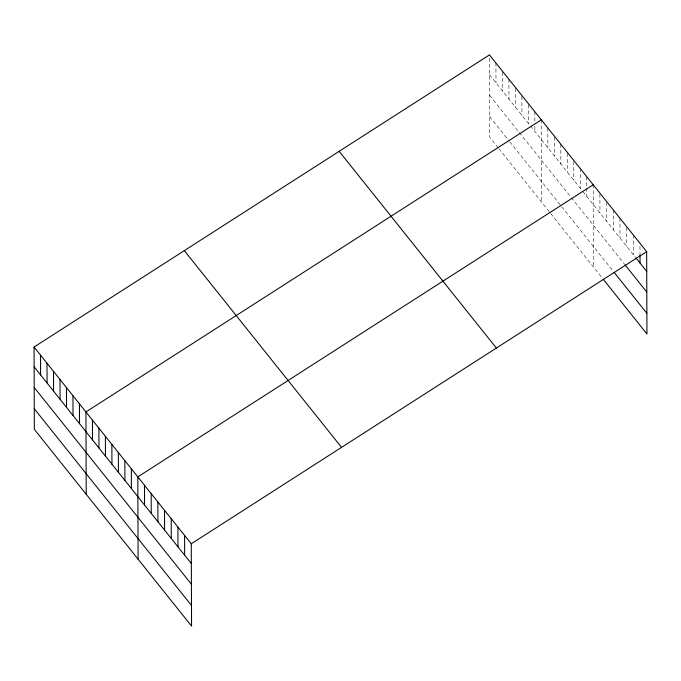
<?xml version="1.0" encoding="UTF-8"?>
<svg xmlns="http://www.w3.org/2000/svg" width="681" height="681" viewBox="0 0 681 681"><rect width="100%" height="100%" fill="white"/><g stroke="black" fill="none" stroke-linecap="round" stroke-linejoin="round"><path stroke-width="0.51" stroke-dasharray="3.4 2.55" d="M489.52 74.706L529.724 125.023M530.371 125.832L582.255 190.757M582.902 191.565L635.194 257.001M489.588 95.34L624.332 263.947M489.665 116.596L509.116 140.941M509.763 141.75L560.999 205.866M561.646 206.675L613.47 271.532M498.169 147.777L489.733 137.23L489.443 54.914M498.815 148.594L550.044 212.702M550.691 213.519L602.608 278.478M639.995 246.411L640.021 253.707M633.296 234.928L633.373 254.72M626.622 227.607L626.69 246.36M619.94 218.201L620.008 237.992M613.258 209.842L613.326 229.633M606.575 202.521L606.643 221.274M599.893 194.162L599.961 212.915M593.211 184.755L593.5 267.08M586.724 176.643L586.758 187.062M586.767 188.101L586.792 196.434M580.238 168.53L580.306 188.322M573.76 161.457L573.819 180.201M567.273 153.336L567.341 172.089M560.786 144.185L560.855 163.976M554.3 137.111L554.368 155.855M547.813 127.951L547.882 147.743M541.327 119.83L541.616 202.155M534.84 111.718L534.883 122.137M534.891 126.3L534.908 131.51M528.362 104.644L528.43 123.397M521.876 96.532L521.944 115.276M515.389 88.411L515.457 107.164M508.903 79.26L508.971 99.051M502.425 72.186L502.484 90.931M495.93 63.027L495.998 82.818"/><path stroke-width="1.02" d="M34.05 347.029L191.267 543.77L191.557 626.086L34.339 429.353L34.05 347.029L489.443 54.914L646.661 251.647L646.95 333.971L603.213 279.236M541.327 119.83L85.934 411.954L86.215 494.278M593.211 184.755L137.809 476.879L138.098 559.195M191.267 543.77L646.661 251.647M635.799 257.758L646.729 271.438M624.937 264.713L646.805 292.072M614.075 272.289L646.882 313.337M339.164 151.31L496.381 348.051M184.33 250.634L341.547 447.374M34.118 366.821L191.335 563.562M34.195 387.455L191.404 584.196M34.263 408.719L191.48 605.452M640.021 254.745L640.046 263.079M184.585 535.411L184.653 555.202M177.903 527.051L177.971 546.843M171.22 518.684L171.289 538.475M164.538 510.324L164.606 530.116M157.856 501.965L157.924 521.757M151.173 493.606L151.242 513.397M144.491 485.238L144.559 505.03M131.331 468.766L131.399 488.558M124.844 460.645L124.912 480.437M118.358 452.533L118.426 472.325M111.871 444.421L111.939 464.212M105.385 436.3L105.453 456.091M98.898 428.187L98.975 447.979M92.42 420.075L92.488 439.866M79.447 403.842L79.515 423.633M72.961 395.721L73.029 415.521M66.474 387.608L66.542 407.4M59.988 379.496L60.056 399.287M53.51 371.375L53.578 391.166M47.023 363.262L47.091 383.054M40.537 355.15L40.605 374.942"/></g></svg>
